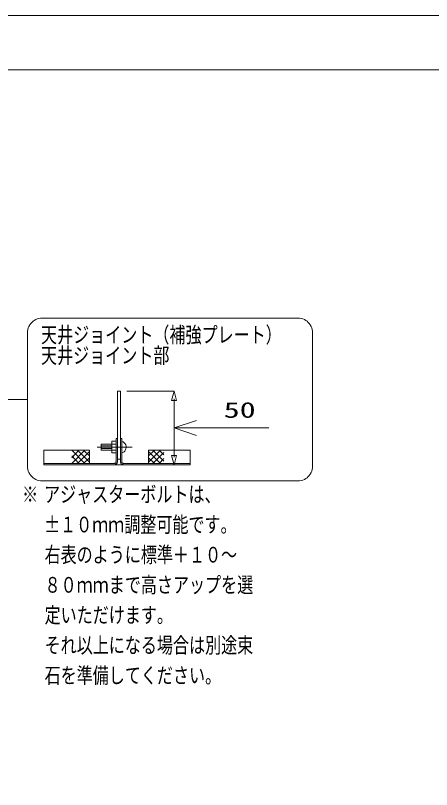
# Model space of a CAD drawing. Units: millimetres on the paper. Extents: x -305 to 305, y -152 to 152.
# Drawn here: x -185.4 to -108.8, y 5.9 to 148.5 of the extents above; entities that cross this region are included whole.
import ezdxf
from ezdxf.enums import TextEntityAlignment as Align

# ---------------------------------------------------------------- set-up
doc = ezdxf.new("R2010")
doc.units = ezdxf.units.MM
doc.linetypes.add('LONG_CHAIN', pattern=[21, 18, -1, 1, -1])
for name, color, linetype, lineweight in [('0-0_0', 7, 'Continuous', 9), ('0-2_図面枠', 3, 'Continuous', 9), ('0-3_Defpoints', 7, 'Continuous', 9)]:
    doc.layers.add(name, color=color, linetype=linetype, lineweight=lineweight)
doc.styles.add('ＭＳ ゴシック', font='')
doc.styles.get('ＭＳ ゴシック').set_extended_font_data('MS Gothic')

msp = doc.modelspace()

# ---------------------------------------------------------------- linework, layer by layer
at = {"layer": '0-0_0'}
for p, q in [((-133.444, 92.775), (-180.513, 92.775)), ((-133.444, 92.775), (-180.513, 92.775)), ((-183.243, 90.044), (-183.243, 65.508)), ((-183.243, 90.044), (-183.243, 65.508)), ((-130.742, 65.508), (-130.742, 90.044)), ((-130.742, 65.508), (-130.742, 90.044)), ((-166.669, 79.327), (-166.109, 79.327)), ((-166.669, 79.327), (-166.669, 66.252)), ((-166.669, 79.326), (-166.669, 70.61)), ((-166.109, 79.326), (-166.669, 79.326)), ((-166.109, 79.327), (-166.109, 66.252)), ((-166.109, 70.61), (-166.109, 79.326)), ((-164.926, 79.326), (-156.211, 79.326)), ((-200.888, 77.775), (-183.273, 77.775)), ((-156.211, 67.16), (-156.211, 77.92)), ((-156.211, 72.54), (-152.102, 73.91)), ((-156.211, 72.54), (-152.102, 71.171)), ((-156.211, 72.54), (-138.799, 72.54)), ((-167.728, 70.112), (-167.728, 69.551)), ((-166.918, 70.112), (-167.728, 70.112)), ((-167.728, 70.112), (-167.728, 67.932)), ((-166.918, 70.112), (-167.728, 70.112)), ((-166.918, 70.611), (-166.918, 66.252)), ((-166.918, 70.61), (-166.918, 70.112)), ((-166.669, 70.61), (-166.918, 70.61)), ((-166.918, 70.61), (-166.669, 70.61)), ((-165.86, 70.61), (-166.109, 70.61)), ((-166.109, 70.61), (-165.86, 70.61)), ((-165.86, 70.611), (-165.86, 66.252)), ((-165.86, 70.064), (-165.86, 70.61)), ((-180.243, 68.432), (-171.837, 68.432)), ((-180.243, 68.431), (-180.243, 65.753)), ((-171.837, 68.431), (-180.243, 68.431)), ((-175.076, 68.432), (-172.648, 66.004)), ((-175.076, 67.062), (-173.769, 68.432)), ((-175.076, 66.004), (-172.648, 68.432)), ((-174.018, 68.432), (-171.837, 66.252)), ((-172.896, 68.432), (-171.837, 67.374)), ((-171.837, 66.004), (-171.837, 68.432)), ((-171.837, 66.004), (-171.837, 68.431)), ((-167.728, 69.552), (-169.658, 69.552)), ((-169.658, 69.552), (-169.658, 68.432)), ((-169.658, 69.551), (-169.658, 68.431)), ((-167.728, 69.551), (-169.658, 69.551)), ((-167.728, 69.24), (-169.658, 69.24)), ((-167.728, 68.743), (-169.658, 68.743)), ((-166.918, 68.432), (-169.658, 68.432)), ((-169.658, 68.431), (-167.728, 68.431)), ((-166.918, 69.552), (-167.728, 69.552)), ((-167.728, 68.431), (-167.728, 67.932)), ((-160.942, 68.432), (-160.942, 66.004)), ((-160.942, 68.432), (-153.285, 68.432)), ((-160.942, 67.374), (-159.821, 68.432)), ((-160.942, 66.252), (-158.762, 68.432)), ((-153.285, 68.431), (-160.942, 68.431)), ((-160.942, 68.431), (-160.942, 66.004)), ((-160.132, 68.432), (-158.141, 66.439)), ((-159.013, 68.432), (-158.141, 67.559)), ((-153.285, 65.753), (-153.285, 68.431)), ((-175.076, 67.374), (-173.769, 66.004)), ((-174.018, 66.004), (-171.837, 68.182)), ((-172.896, 66.004), (-171.837, 67.062)), ((-167.728, 67.932), (-166.918, 67.932)), ((-166.918, 67.932), (-167.728, 67.932)), ((-166.918, 67.932), (-166.918, 66.286)), ((-165.86, 67.932), (-165.852, 67.932)), ((-165.86, 66.29), (-165.86, 67.932)), ((-160.942, 68.182), (-158.762, 66.004)), ((-160.942, 67.062), (-159.821, 66.004)), ((-160.132, 66.004), (-158.141, 67.996)), ((-180.243, 66.004), (-167.229, 66.004)), ((-180.243, 65.754), (-165.549, 65.754)), ((-180.243, 65.753), (-166.575, 65.753)), ((-167.205, 66.017), (-171.837, 66.004)), ((-166.918, 66.286), (-166.931, 66.29)), ((-166.669, 66.812), (-166.109, 66.812)), ((-166.575, 65.753), (-165.351, 65.753)), ((-160.942, 66.004), (-165.587, 66.017)), ((-165.549, 66.004), (-153.285, 66.004)), ((-165.549, 65.754), (-153.285, 65.754)), ((-165.351, 65.753), (-153.285, 65.753)), ((-159.013, 66.004), (-158.141, 66.937)), ((-180.513, 62.774), (-133.444, 62.774)), ((-180.513, 62.774), (-133.444, 62.774))]:
    msp.add_line(p, q, dxfattribs=at)
at = {"layer": '0-0_0', "linetype": 'LONG_CHAIN'}
msp.add_line((-170.406, 68.991), (-163.93, 68.991), dxfattribs=at)
at = {"layer": '0-0_0'}
for points in [[(-183.243, 90.044), (-183.225, 90.359), (-183.171, 90.67), (-183.085, 90.963), (-182.966, 91.245), (-182.818, 91.507), (-182.643, 91.752), (-182.443, 91.975), (-182.22, 92.175), (-181.976, 92.35), (-181.713, 92.497), (-181.432, 92.616), (-181.139, 92.703), (-180.828, 92.757), (-180.513, 92.775)], [(-183.243, 90.044), (-183.225, 90.359), (-183.171, 90.67), (-183.085, 90.963), (-182.966, 91.245), (-182.818, 91.507), (-182.643, 91.752), (-182.443, 91.975), (-182.22, 92.175), (-181.976, 92.35), (-181.713, 92.497), (-181.432, 92.616), (-181.139, 92.703), (-180.828, 92.757), (-180.513, 92.775)], [(-133.444, 92.775), (-133.132, 92.757), (-132.824, 92.703), (-132.534, 92.616), (-132.255, 92.497), (-131.996, 92.35), (-131.754, 92.175), (-131.533, 91.975), (-131.336, 91.752), (-131.162, 91.507), (-131.017, 91.245), (-130.899, 90.963), (-130.814, 90.67), (-130.76, 90.359), (-130.742, 90.044)], [(-133.444, 92.775), (-133.132, 92.757), (-132.824, 92.703), (-132.534, 92.616), (-132.255, 92.497), (-131.996, 92.35), (-131.754, 92.175), (-131.533, 91.975), (-131.336, 91.752), (-131.162, 91.507), (-131.017, 91.245), (-130.899, 90.963), (-130.814, 90.67), (-130.76, 90.359), (-130.742, 90.044)], [(-165.852, 67.932), (-165.703, 67.99), (-165.565, 68.068), (-165.441, 68.163), (-165.331, 68.275), (-165.238, 68.402), (-165.163, 68.541), (-165.108, 68.692), (-165.065, 68.945), (-165.081, 69.193), (-165.151, 69.428), (-165.269, 69.642), (-165.431, 69.825), (-165.634, 69.97), (-165.871, 70.068)], [(-165.86, 70.064), (-165.626, 69.964), (-165.426, 69.818), (-165.266, 69.635), (-165.149, 69.423), (-165.081, 69.19), (-165.066, 68.943), (-165.108, 68.692), (-165.163, 68.541), (-165.238, 68.402), (-165.331, 68.275), (-165.441, 68.163), (-165.565, 68.068), (-165.703, 67.99), (-165.852, 67.932)], [(-167.205, 66.017), (-167.142, 66.024), (-167.085, 66.045), (-167.034, 66.077), (-166.992, 66.119), (-166.959, 66.17), (-166.939, 66.227), (-166.931, 66.29)], [(-167.205, 66.017), (-167.142, 66.025), (-167.085, 66.045), (-167.034, 66.077), (-166.992, 66.12), (-166.959, 66.17), (-166.939, 66.228), (-166.931, 66.29)], [(-167.205, 65.767), (-167.085, 65.781), (-166.976, 65.821), (-166.879, 65.882), (-166.798, 65.963), (-166.737, 66.061), (-166.697, 66.171), (-166.683, 66.29)], [(-166.109, 66.29), (-166.095, 66.171), (-166.056, 66.061), (-165.994, 65.963), (-165.913, 65.882), (-165.816, 65.821), (-165.707, 65.781), (-165.587, 65.767)], [(-165.86, 66.29), (-165.853, 66.227), (-165.832, 66.17), (-165.8, 66.119), (-165.758, 66.077), (-165.707, 66.045), (-165.65, 66.024), (-165.587, 66.017)], [(-165.86, 66.29), (-165.853, 66.228), (-165.832, 66.17), (-165.8, 66.12), (-165.758, 66.077), (-165.707, 66.045), (-165.65, 66.025), (-165.587, 66.017)], [(-180.513, 62.774), (-180.828, 62.792), (-181.139, 62.847), (-181.432, 62.933), (-181.713, 63.052), (-181.976, 63.2), (-182.22, 63.375), (-182.443, 63.575), (-182.643, 63.798), (-182.818, 64.043), (-182.966, 64.306), (-183.085, 64.588), (-183.171, 64.881), (-183.225, 65.193), (-183.243, 65.508)], [(-180.513, 62.774), (-180.828, 62.792), (-181.139, 62.847), (-181.432, 62.933), (-181.713, 63.052), (-181.976, 63.2), (-182.22, 63.375), (-182.443, 63.575), (-182.643, 63.798), (-182.818, 64.043), (-182.966, 64.306), (-183.085, 64.588), (-183.171, 64.881), (-183.225, 65.193), (-183.243, 65.508)], [(-130.742, 65.508), (-130.76, 65.193), (-130.814, 64.881), (-130.899, 64.588), (-131.017, 64.306), (-131.162, 64.043), (-131.336, 63.798), (-131.533, 63.575), (-131.754, 63.375), (-131.996, 63.2), (-132.255, 63.052), (-132.534, 62.933), (-132.824, 62.847), (-133.132, 62.792), (-133.444, 62.774)], [(-130.742, 65.508), (-130.76, 65.193), (-130.814, 64.881), (-130.899, 64.588), (-131.017, 64.306), (-131.162, 64.043), (-131.336, 63.798), (-131.533, 63.575), (-131.754, 63.375), (-131.996, 63.2), (-132.255, 63.052), (-132.534, 62.933), (-132.824, 62.847), (-133.132, 62.792), (-133.444, 62.774)]]:
    msp.add_lwpolyline(points, dxfattribs=at)
for points in [[(-155.769, 77.605), (-156.23, 79.327), (-156.691, 77.605)], [(-155.769, 67.475), (-156.23, 65.754), (-156.691, 67.475)]]:
    msp.add_lwpolyline(points, close=True, dxfattribs=at)
at = {"layer": '0-2_図面枠'}
msp.add_lwpolyline([(-291.017, -138.498), (108.983, -138.498), (108.983, 138.502), (-291.017, 138.502)], close=True, dxfattribs=at)
at = {"layer": '0-3_Defpoints'}
msp.add_line((118.983, 148.502), (-301.017, 148.502), dxfattribs=at)

# ---------------------------------------------------------------- texts
at = {"layer": '0-0_0', "style": 'ＭＳ ゴシック'}
for s, width, p in [('天井ジョイント（補強プレート）', 0.75, (-180.743, 87.384)), ('天井ジョイント部', 0.75, (-180.743, 83.576)), ('50', 1.5, (-147.108, 73.543)), ('※', 0.75, (-184.225, 57.996)), ('アジャスターボルトは、', 0.75, (-180.187, 57.996)), ('±１０ｍｍ調整可能です。', 0.75, (-180.187, 52.439)), ('右表のように標準＋１０～', 0.75, (-180.092, 46.883)), ('８０ｍｍまで高さアップを選', 0.75, (-180.092, 41.331)), ('定いただけます。', 0.75, (-180.092, 35.775)), ('それ以上になる場合は別途束', 0.75, (-180.092, 30.214)), ('石を準備してください。', 0.75, (-180.092, 24.658))]:
    msp.add_text(s, height=2.889, dxfattribs=dict(at, width=width)).set_placement(p, align=Align.BOTTOM_LEFT)

doc.saveas('drawing.dxf')
